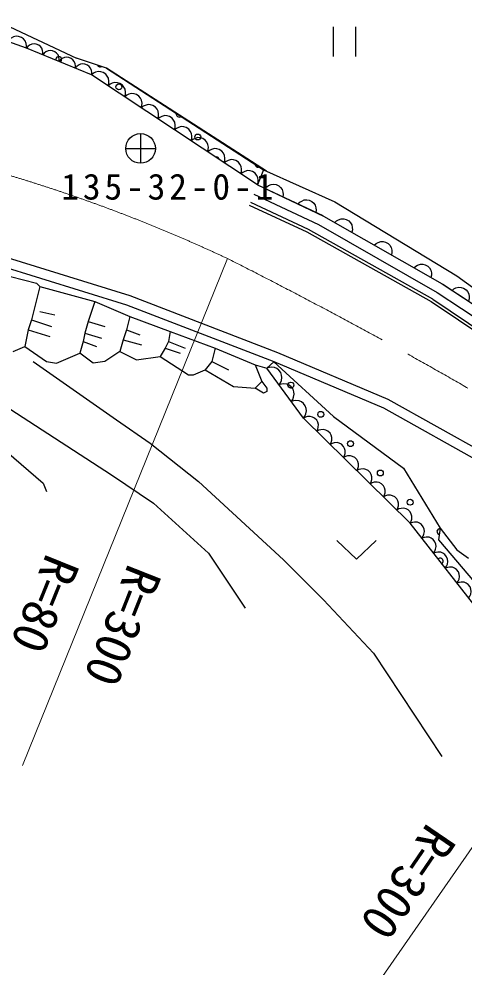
# Model space of a CAD drawing. Units: millimetres, scale not verified. Extents: x 40000 to 680000, y 20000 to 380000.
# Drawn here: x 492199 to 514784, y 260182 to 308341 of the extents above; entities that cross this region are included whole.
import ezdxf
from ezdxf.enums import TextEntityAlignment as Align

# ---------------------------------------------------------------- set-up
doc = ezdxf.new("R2010")
doc.units = ezdxf.units.MM
doc.header["$LTSCALE"] = 1000
doc.linetypes.add('CHAIN', pattern=[18.5, 12, -1.5, 3.5, -1.5])
for name, color, linetype, lineweight in [('M-BGD', 7, 'Continuous', 25), ('M-BMK', 2, 'CHAIN', 13), ('M-BMK-SRVR', 3, 'Continuous', 25), ('M-STR-HTXT', 7, 'Continuous', 13)]:
    doc.layers.add(name, color=color, linetype=linetype, lineweight=lineweight)
doc.styles.add('ＭＳ ゴシック', font='')
doc.styles.get('ＭＳ ゴシック').set_extended_font_data('MS Gothic')

# ---------------------------------------------------------------- blocks, each defined once
blk = doc.blocks.new('BUHIN66')
at = {"layer": 'M-BGD'}
blk.add_lwpolyline([(-32, -504), (87, -474), (189, -419), (306, -328), (373, -221), (419, -105), (428, 51), (398, 172), (345, 287), (240, 392), (145, 457), (32, 504)], dxfattribs=at)
blk = doc.blocks.new('BUHIN67')
at = {"layer": 'M-BGD'}
blk.add_lwpolyline([(60, -442), (157, -395), (236, -330), (322, -231), (362, -127), (381, -18), (362, 119), (315, 218), (249, 308), (140, 381), (47, 420), (-60, 442)], dxfattribs=at)
blk = doc.blocks.new('BUHIN68')
at = {"layer": 'M-BGD'}
blk.add_lwpolyline([(92, -497), (199, -439), (285, -361), (376, -244), (416, -124), (432, 0), (403, 154), (345, 264), (265, 362), (138, 439), (30, 478), (-92, 497)], dxfattribs=at)
blk = doc.blocks.new('BUHIN116')
at = {"layer": 'M-BGD'}
blk.add_lwpolyline([(-182, -447), (-65, -455), (44, -437), (178, -390), (271, -313), (347, -222), (404, -83), (413, 35), (399, 156), (336, 283), (270, 370), (182, 447)], dxfattribs=at)
blk = doc.blocks.new('BUHIN117')
at = {"layer": 'M-BGD'}
blk.add_lwpolyline([(-119, -460), (-5, -453), (99, -421), (224, -358), (305, -271), (368, -171), (405, -29), (398, 88), (369, 204), (292, 320), (216, 396), (119, 460)], dxfattribs=at)
blk = doc.blocks.new('BUHIN118')
at = {"layer": 'M-BGD'}
blk.add_lwpolyline([(-211, -481), (-85, -493), (34, -477), (181, -429), (285, -349), (371, -252), (436, -103), (450, 26), (439, 157), (374, 297), (305, 394), (211, 481)], dxfattribs=at)
blk = doc.blocks.new('BUHIN206')
at = {"layer": 'M-BGD'}
blk.add_lwpolyline([(-42, 498), (76, 468), (178, 416), (296, 331), (365, 226), (410, 112), (423, -42), (397, -162), (347, -277), (245, -383), (153, -451), (42, -498)], dxfattribs=at)
blk = doc.blocks.new('BUHIN207')
at = {"layer": 'M-BGD'}
blk.add_lwpolyline([(-2, 500), (113, 460), (211, 401), (321, 306), (382, 196), (417, 79), (418, -76), (383, -194), (324, -304), (214, -402), (117, -462), (2, -500)], dxfattribs=at)
blk = doc.blocks.new('BUHIN208')
at = {"layer": 'M-BGD'}
blk.add_lwpolyline([(31, 499), (143, 452), (237, 386), (341, 285), (394, 171), (421, 52), (412, -103), (370, -218), (303, -324), (187, -415), (86, -469), (-31, -499)], dxfattribs=at)
blk = doc.blocks.new('BUHIN210')
at = {"color": 7, "linetype": 'Continuous', "lineweight": 25}
for p, q in [((911, 248), (-478, 815)), ((-913, -251), (476, -818))]:
    blk.add_line(p, q, dxfattribs=at)
blk = doc.blocks.new('BUHIN211')
at = {"color": 7, "linetype": 'Continuous', "lineweight": 25}
blk.add_lwpolyline([(-818, -746), (435, -178), (-62, 1105)], dxfattribs=at)

msp = doc.modelspace()

# ---------------------------------------------------------------- linework, layer by layer
at = {"layer": 'M-BGD'}
for p, q in [((492582, 306861), (488771, 308216)), ((491142, 308216), (495121, 306353)), ((495884, 305507), (492582, 306861)), ((496646, 305845), (495121, 306353)), ((496646, 305845), (504608, 300680)), ((504767, 300615), (496646, 305845)), ((504299, 299913), (495884, 305507)), ((504299, 299913), (495884, 305507)), ((504608, 300680), (504299, 299913)), ((504608, 300680), (508226, 299044)), ((504299, 299913), (507655, 298332)), ((504299, 299913), (507619, 298350)), ((504111, 299449), (507406, 297898)), ((503884, 298888), (506806, 297528)), ((503941, 299027), (506869, 297664)), ((508226, 299044), (514420, 295285)), ((507655, 298332), (513677, 294884)), ((507655, 298332), (513677, 294884)), ((486740, 297717), (497822, 294289)), ((506879, 297659), (513190, 294120)), ((507406, 297898), (513428, 294450)), ((486610, 297234), (497658, 293816)), ((506806, 297528), (513116, 293989)), ((491058, 295431), (493090, 294923)), ((514420, 295285), (517724, 292892)), ((493260, 294754), (492836, 293061)), ((493090, 294923), (493260, 294754)), ((493260, 294754), (496054, 293992)), ((513677, 294884), (517337, 292459)), ((513705, 294867), (517337, 292459)), ((497822, 294289), (505317, 291403)), ((513428, 294450), (517060, 292043)), ((496054, 293992), (495715, 292976)), ((496054, 293992), (497832, 293230)), ((497658, 293816), (505130, 290940)), ((513116, 293989), (520068, 289297)), ((513200, 294113), (520152, 289421)), ((493260, 293484), (494021, 293315)), ((492836, 293061), (492667, 292553)), ((492836, 293061), (493852, 292722)), ((495715, 292976), (495546, 292383)), ((495715, 292976), (496561, 292722)), ((497832, 293230), (497661, 292553)), ((497832, 293230), (499863, 292468)), ((492667, 292553), (492498, 291706)), ((492667, 292553), (493767, 292214)), ((495546, 292383), (495461, 291960)), ((495546, 292383), (496392, 292129)), ((497661, 292553), (497492, 292045)), ((497661, 292553), (498340, 292299)), ((499863, 292468), (499779, 291960)), ((499863, 292468), (502150, 291621)), ((495461, 291960), (495292, 291367)), ((495461, 291960), (496138, 291706)), ((497492, 292045), (497323, 291452)), ((497492, 292045), (498423, 291791)), ((499779, 291960), (499610, 291621)), ((499779, 291960), (500625, 291621)), ((491904, 291452), (492498, 291706)), ((492498, 291706), (493598, 290944)), ((494106, 290859), (495292, 291367)), ((495969, 290859), (495292, 291367)), ((497323, 291452), (496561, 290944)), ((497323, 291452), (498169, 291029)), ((499610, 291621), (499356, 291198)), ((499610, 291621), (500371, 291367)), ((502150, 291621), (501979, 290944)), ((502150, 291621), (504182, 290775)), ((505317, 291403), (510917, 289034)), ((492921, 290944), (497154, 287981)), ((493598, 290944), (494106, 290859)), ((496561, 290944), (495969, 290859)), ((498169, 291029), (499356, 291198)), ((499356, 291198), (500794, 290267)), ((501979, 290944), (501642, 290521)), ((501979, 290944), (502827, 290521)), ((504773, 290605), (505125, 290920)), ((505125, 290920), (508161, 288150)), ((505130, 290940), (510697, 288584)), ((501048, 290267), (501642, 290521)), ((501642, 290521), (503081, 289674)), ((504182, 290775), (504773, 290605)), ((504182, 290775), (504519, 289928)), ((506636, 288065), (504773, 290605)), ((500794, 290267), (501048, 290267)), ((504519, 289928), (504182, 289589)), ((504519, 289928), (504773, 289589)), ((489704, 289843), (496900, 285187)), ((503081, 289674), (504182, 289589)), ((504604, 289335), (504182, 289589)), ((504773, 289589), (504773, 289420)), ((504773, 289420), (504604, 289335)), ((510917, 289034), (519677, 284126)), ((510697, 288584), (519414, 283701)), ((512056, 282731), (506636, 288065)), ((508161, 288150), (511717, 285525)), ((497154, 287981), (498848, 286795)), ((498848, 286795), (501302, 284848)), ((491565, 286372), (493429, 284763)), ((496900, 285187), (499017, 283747)), ((511717, 285525), (513579, 282477)), ((493429, 284763), (493598, 284340)), ((501302, 284848), (505621, 280869)), ((499017, 283747), (501811, 281207)), ((518575, 274349), (512056, 282731)), ((513579, 282477), (513494, 281885)), ((513579, 282477), (514425, 281377)), ((513494, 281885), (519421, 274857)), ((514425, 281377), (515019, 280953)), ((501811, 281207), (503673, 278413)), ((505621, 280869), (507652, 278837)), ((507652, 278837), (510192, 276127)), ((510192, 276127), (513663, 270878))]:
    msp.add_line(p, q, dxfattribs=at)
for centre in [(497270, 304892), (501272, 302346), (506000, 289744), (507512, 288256), (509023, 286768), (510535, 285280), (512047, 283792)]:
    msp.add_circle(centre, 150, dxfattribs=at)
for centre, start, end in [((494215, 306275), 306.9737, 188.4336), ((496325, 306056), 202.6646, 300.4654), ((500326, 303510), 164.0192, 310.0326), ((502218, 301181), 5.9616, 106.8049), ((504328, 300963), 181.734, 292.3177), ((513559, 282304), 83.4776, 260.1788), ((513571, 280804), 302.9622, 132.7849)]:
    msp.add_arc(centre, 150, start, end, dxfattribs=at)
at = {"layer": 'M-BMK'}
for centre, radius, start, end in [((468787, 223752), 80000, 64.85052, 97.10983), ((390197, 72956), 250000, 56.9635, 63.23343)]:
    msp.add_arc(centre, radius, start, end, dxfattribs=at)
at = {"layer": 'M-BMK-SRVR'}
for p, q in [((498369, 302515), (498369, 301015)), ((497619, 301765), (499119, 301765))]:
    msp.add_line(p, q, dxfattribs=at)
msp.add_circle((498369, 301765), 750, dxfattribs=at)
at = {"layer": 'M-STR-HTXT'}
for p, q in [((502786, 296168), (492383, 270414)), ((526490, 282537), (510256, 259138))]:
    msp.add_line(p, q, dxfattribs=at)

# ---------------------------------------------------------------- block references
at = {"rotation": 59.98837}
for name, p in [('BUHIN68', (492105, 307031)), ('BUHIN67', (492994, 306692)), ('BUHIN67', (493820, 306354)), ('BUHIN67', (494645, 306015)), ('BUHIN67', (495471, 305677)), ('BUHIN66', (496304, 305228)), ('BUHIN66', (497146, 304668)), ('BUHIN66', (497987, 304109)), ('BUHIN66', (498829, 303549)), ('BUHIN66', (499670, 302990)), ('BUHIN66', (500512, 302430)), ('BUHIN66', (501353, 301871)), ('BUHIN66', (502195, 301312)), ('BUHIN66', (503036, 300752)), ('BUHIN66', (503878, 300193)), ('BUHIN206', (505138, 299518)), ('BUHIN206', (506816, 298727)), ('BUHIN207', (508658, 297757)), ('BUHIN207', (510666, 296608)), ('BUHIN207', (512673, 295459)), ('BUHIN208', (514592, 294278)), ('BUHIN118', (505084, 290182)), ('BUHIN118', (505705, 289335)), ('BUHIN118', (506326, 288489)), ('BUHIN117', (506975, 287732)), ('BUHIN117', (507653, 287065)), ('BUHIN117', (508330, 286399)), ('BUHIN117', (509007, 285732)), ('BUHIN117', (509685, 285065)), ('BUHIN117', (510362, 284398)), ('BUHIN117', (511039, 283732)), ('BUHIN117', (511717, 283065)), ('BUHIN116', (512352, 282350)), ('BUHIN116', (512944, 281588)), ('BUHIN116', (513537, 280826)), ('BUHIN116', (514130, 280064)), ('BUHIN116', (514722, 279302))]:
    msp.add_blockref(name, p, dxfattribs=at)
at = {"layer": 'M-BGD', "rotation": 292.19663}
for name, p in [('BUHIN210', (508718, 307188)), ('BUHIN211', (509330, 281375))]:
    msp.add_blockref(name, p, dxfattribs=at)

# ---------------------------------------------------------------- texts
at = {"layer": 'M-BGD', "insert": (494346, 299143), "char_height": 1320, "attachment_point": 7, "style": 'ＭＳ ゴシック'}
msp.add_mtext('\\T1.22;135-32-0-1', dxfattribs=at)
at = {"layer": 'M-STR-HTXT', "style": 'ＭＳ ゴシック'}
for s, rotation, p in [('R=80', 248, (493097, 281469)), ('R=300', 248.4, (497250, 280942)), ('R=300', 235.7, (512490, 267881))]:
    msp.add_text(s, height=1833, rotation=rotation, dxfattribs=at).set_placement(p, align=Align.BOTTOM_LEFT)

doc.saveas('drawing.dxf')
